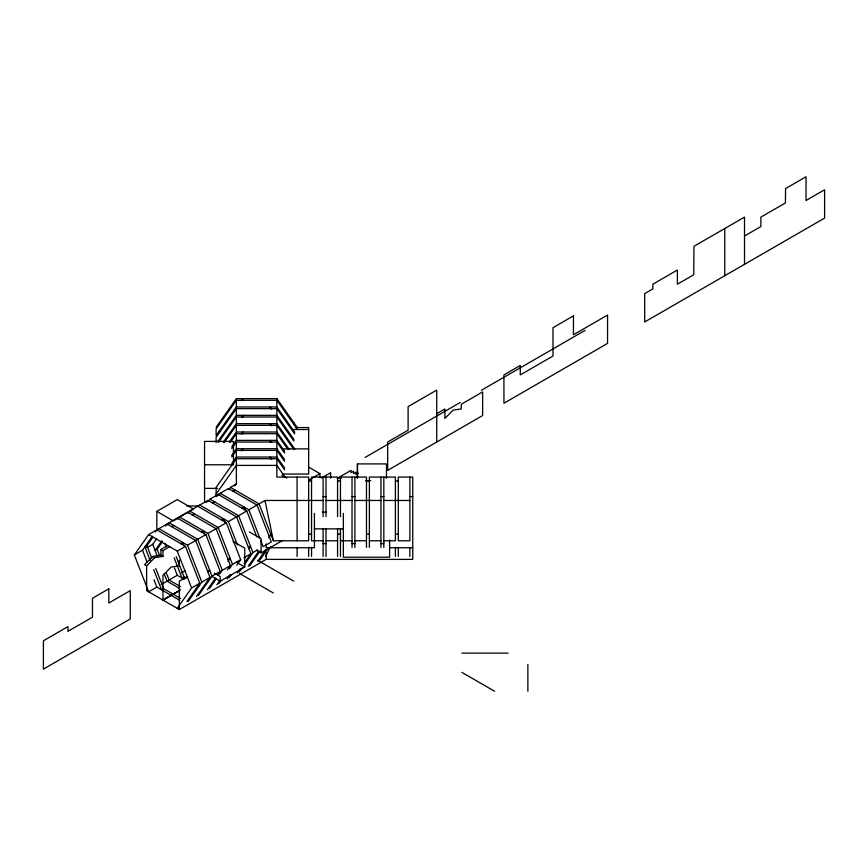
<?xml version="1.0" encoding="UTF-8"?>
<svg xmlns="http://www.w3.org/2000/svg" width="868" height="868" viewBox="0 0 868 868"><rect width="100%" height="100%" fill="white"/><g stroke="black" fill="none" stroke-linecap="round" stroke-linejoin="round"><path stroke-width="1.3" d="M265.586 556.496L270.382 546.818M179.763 600.341L156.826 587.104L148.656 591.824L134.345 554.934L148.656 534.579L167.057 523.957L195.68 540.482L209.991 577.361L196.428 596.652M134.345 554.934L142.515 550.214L152.345 536.229M155.339 531.976L156.826 529.86L185.459 546.384L199.77 583.263L186.946 601.502M145.748 547.361L152.898 537.173M146.898 547.686L152.746 544.312L156.511 538.952M165.549 526.095L167.057 523.957M167.589 524.912L169.097 522.775L187.499 512.153L216.121 528.677L230.432 565.567L227.427 569.853M161.925 540.699L155.101 550.399L157.151 549.216L162.457 541.675M177.832 518.999L179.318 516.872L207.951 533.397L222.262 570.287L219.897 573.639L217.857 574.822L220.212 571.459L205.9 534.579L177.278 518.055M188.041 513.107L189.549 510.97L207.951 500.348L236.573 516.872L250.885 553.762L244.103 563.397M206.443 502.485L207.951 500.348M208.483 501.303L209.991 499.165L228.392 488.543L257.015 505.067L271.326 541.957L263.145 546.677L260.769 540.525M216.674 496.572L218.172 494.445L246.794 510.97L256.809 536.793M218.714 495.389L220.212 493.263L248.834 509.787L259.814 538.062M228.935 489.498L230.432 487.36L236.367 483.932L236.367 450.384L276.849 450.384L284.53 461.244M199.77 583.263L191.589 587.994L177.278 608.349L179.611 607.003M208.157 572.262L209.676 570.102L207.626 571.285M188.248 601.383L201.81 582.092L209.991 577.361M198.479 595.481L212.031 576.189L220.212 571.459M207.398 589.697L215.611 578.012M227.85 561.531L230.118 558.298L228.078 559.48M209.438 588.515L216.165 578.956M216.881 584.848L219.886 580.562M218.92 583.676L221.177 580.453M229.467 568.67L232.483 564.384L240.664 559.665L226.342 522.775L197.72 506.25M227.09 578.956L230.085 574.703M236.801 565.144L240.664 559.665M249.051 548.652L250.57 546.493L248.519 547.675M229.141 577.773L231.376 574.594M237.322 573.043L240.338 568.757M239.373 571.871L242.378 567.585M244.646 564.363L252.924 552.58L257.601 549.878M248.291 566.088L258.74 551.213M268.744 537.921L271.011 534.688L268.971 535.871M249.583 565.969L260.042 551.093M257.774 561.238L266.053 549.455M259.814 560.066L267.344 549.346M216.121 427.251L236.367 398.629L276.849 398.629L297.084 427.251M297.084 428.922L276.849 400.3L236.367 400.3L216.121 428.922L216.121 435.606L236.367 406.973L276.849 406.973L294.751 432.297M241.521 400.777L243.04 398.629L243.04 400.3M217.684 441.747L236.367 415.327L236.367 400.3M218.465 442.311L236.367 416.987L276.849 416.987L293.753 440.89L293.753 439.23L276.849 415.327L236.367 415.327M223.304 442.137L236.367 423.671L276.849 423.671L294.751 448.995M241.521 417.475L243.04 415.327L243.04 416.987M224.074 442.723L236.367 425.342L276.849 425.342L293.97 449.559M229.358 441.921L236.367 432.014L236.367 416.987M230.139 442.496L236.367 433.685L276.849 433.685L287.601 448.897M231.756 446.879L236.367 440.369L276.849 440.369L284.628 451.371M241.521 434.174L243.04 432.014L243.04 433.685M231.756 448.55L236.367 442.029L276.849 442.029L284.628 453.042M231.691 455.32L236.367 448.713L236.367 433.685M231.691 456.991L236.367 450.384M231.756 463.577L236.367 457.056L276.849 457.056L284.628 468.069M241.521 450.861L243.04 448.713L243.04 450.384M216.121 494.033L236.367 465.4L276.849 465.4L284.628 476.413M234.675 485.917L236.367 483.932M169.781 546.688L162.967 550.627L162.967 556.442L160.916 555.26L152.746 556.41L144.565 564.71L146.605 565.893L146.605 590.641L179.318 609.531L266.183 559.383L412.745 559.383L412.745 477.085L398.293 477.085L398.293 540.775L409.859 540.775L409.859 477.085M146.605 565.893L154.786 557.592L162.967 556.442M156.826 511.393L177.278 499.599L193.629 509.039L173.188 520.843L156.826 511.393L156.826 530.229M171.777 526.681L173.817 525.498M192.219 514.876L194.269 513.693M212.671 503.071L214.711 501.888M233.112 491.266L235.163 490.084M160.916 555.26L160.916 549.444L167.73 545.505M180.728 543.65L182.779 542.478L184.244 546.265M201.181 531.845L203.221 530.673L204.696 534.46M221.622 520.04L223.673 518.869L225.137 522.655M242.074 508.247L244.114 507.064L245.59 510.851M148.656 534.579L177.278 551.104L185.459 546.384M158.877 528.677L187.499 545.202L205.9 534.579M207.951 533.397L226.342 522.775M199.77 505.067L228.392 521.592L246.794 510.97M248.834 509.787L264.99 500.467L323.113 500.467M308.574 480.21L319.923 473.646L319.923 477.693M321.54 477.953L330.632 472.713L330.632 478.105M436.734 413.7L444.915 408.969L444.915 418.419L453.096 410.119L461.277 408.969L461.277 404.249L482.63 391.924L482.63 415.533L387.671 470.358L387.671 442.029L408.112 430.224L408.112 406.615L436.734 390.09L436.734 442.029M744.505 236.009L760.867 226.559L760.867 217.119L785.399 202.949L785.583 188.562L806.036 176.757L806.036 200.486L824.6 189.767L824.6 218.096L644.674 321.974L644.674 293.644L652.855 288.925L652.855 284.205L677.387 270.035L677.387 284.205L693.749 274.755L693.955 246.306L744.505 217.119L744.505 264.339M365.178 457.371L460.138 402.546M481.436 390.253L585.065 330.415M337.446 478.225L351.073 470.347L351.073 472.713L353.536 471.291L353.536 473.657L355.988 472.235L355.988 474.601L358.441 473.179M161.209 584.576L177.278 575.3L184.276 579.336M181.662 572.771L185.166 570.743M180.674 598.508L163.596 588.645L161.556 589.828L153.701 569.603M186.316 578.164L184.038 576.84L181.998 578.023L174.153 557.798M187.499 576.482L179.318 581.202L179.318 609.531M180.555 589.936L162.967 600.092L162.967 575.332L171.148 567.032L179.318 565.893L179.318 560.066M222.262 570.287L230.432 565.567M243.875 557.809L250.885 553.762M197.405 586.627L199.456 585.444M256.429 550.171L261.105 552.873L282.545 540.493M212.031 576.482L220.212 581.202L244.743 567.032L244.743 548.153L233.069 541.404M294.751 433.967L276.849 408.644L236.367 408.644L216.121 437.266L216.121 442.615M295.511 427.544L308.65 427.544L308.65 474.058L282.371 474.058M292.885 429.508L308.65 429.508M236.367 432.014L276.849 432.014L289.142 449.396M236.367 448.713L276.849 448.713L284.53 459.573M282.371 448.897L308.65 448.897M284.628 469.74L276.849 458.727L236.367 458.727L216.121 487.349L216.121 496.518M204.555 464.781L233.47 464.781L233.47 441.411L204.555 441.411L204.555 502.507M337.294 478.203L341.298 478.203M365.461 480.612L370.712 480.612M308.65 480.948L311.547 480.948M337.565 480.948L340.462 480.948M366.48 480.948L369.377 480.948M395.396 480.948L398.293 480.948M204.555 488.391L217.705 488.391M323.113 496.604L325.999 496.604M352.028 496.604L354.914 496.604M380.944 496.604L383.83 496.604M409.859 496.604L412.745 496.604M325.999 500.467L352.028 500.467M354.914 500.467L380.944 500.467M383.83 500.467L409.859 500.467M186.653 505.957L198.761 505.957M322.321 512.163L326.26 512.163M314.433 528.862L343.348 528.862M308.65 534.124L311.547 534.124M337.565 534.124L340.462 534.124M366.48 534.124L369.377 534.124M395.396 534.124L398.293 534.124M230.432 487.36L259.065 503.885L273.377 540.775L308.65 540.775L308.65 477.085L276.849 477.085L276.849 458.727M323.113 540.775L311.547 540.775L311.547 477.085L337.565 477.085L337.565 516.623M325.999 540.775L337.565 540.775M340.462 540.775L352.028 540.775M354.914 540.775L366.48 540.775M369.377 540.775L380.944 540.775M383.83 540.775L395.396 540.775L395.396 477.085L369.377 477.085L369.377 547.285M323.113 543.563L325.999 543.563M352.028 543.563L354.914 543.563M380.944 543.563L383.83 543.563M389.613 547.741L412.745 547.741M461.863 653.137L508.127 653.137M308.65 467.136L319.923 473.646M282.057 475.393L286.711 478.073M209.991 499.165L238.613 515.69L252.924 552.58M249.42 531.965L261.105 538.702L261.105 552.873M189.549 510.97L218.172 527.494L232.483 564.384M461.863 672.353L494.576 691.243M257.644 560.316L293.677 581.126M169.097 522.775L197.72 539.299L212.031 576.189M236.573 562.312L244.743 567.032M239.525 573.466L273.236 592.931M214.374 573.108L220.212 576.482L220.212 581.202M160.916 549.444L162.967 550.627M152.746 556.41L154.786 557.592M180.479 586.594L169.097 580.019L166.233 572.63M179.578 588.428L167.057 581.202L164.182 573.813M271.695 409.132L270.165 406.973L270.165 408.644M271.695 425.819L270.165 423.671L270.165 425.342M271.695 442.517L270.165 440.369L270.165 442.029M271.695 459.205L270.165 457.056L270.165 458.727M228.392 521.592L237.452 544.952M187.499 545.202L201.81 582.092M177.278 551.104L191.589 587.994M176.193 556.627L184.038 576.84M164.877 543.335L166.309 547.014M174.414 567.922L177.278 575.3M157.151 549.216L159.538 555.379M152.746 544.312L157.488 556.562M151.824 558.319L146.92 545.679L144.88 546.862L150.273 560.761M155.752 568.431L163.596 588.645M142.515 550.214L147.289 562.507M153.972 579.726L156.826 587.104M264.99 500.467L273.377 540.775M724.769 228.523L724.769 275.731M527.874 664.53L527.874 691.243M409.859 547.426L409.859 556.421M398.293 547.285L398.293 556.41M395.396 547.285L395.396 556.41M389.613 540.037L389.613 557.191L343.348 557.191L343.348 513.444M386.488 478.42L386.488 463.913L357.573 463.913L357.573 478.04M383.83 477.085L383.83 547.426M380.944 477.085L380.944 547.426M366.48 547.285L366.48 477.085L340.462 477.085L340.462 516.623M357.312 464.033L357.312 478.203M354.914 477.085L354.914 547.426M352.028 477.085L352.028 547.426M340.462 528.742L340.462 556.41M337.565 528.742L337.565 556.41M325.999 477.085L325.999 516.59M325.999 528.677L325.999 556.421M323.113 477.085L323.113 516.59M323.113 528.677L323.113 556.421M314.433 513.444L314.433 547.741L266.183 547.741L266.183 543.889M311.547 547.285L311.547 556.41M308.65 547.285L308.65 556.41M297.084 477.085L297.084 540.775M297.084 547.285L297.084 556.41M293.753 422.532L293.753 424.202M276.849 398.629L276.849 406.973M276.849 408.644L276.849 423.671M276.849 425.342L276.849 440.369M276.849 442.029L276.849 457.056M266.183 552.634L266.183 559.383M219.463 430.875L219.463 432.546M179.448 590.555L162.967 600.092L179.481 590.576M573.444 315.887L552.992 327.692L552.992 356.021L520.279 374.911L520.279 365.461L503.928 374.911L503.928 403.24L607.557 343.402L607.557 315.073L573.444 334.777L573.444 315.887M108.825 588.851L92.475 598.291L92.475 617.181L67.932 631.34L67.932 626.62L43.4 640.79L43.4 669.12L130.265 618.971L130.265 590.641L108.825 603.01L108.825 588.851"/></g></svg>
